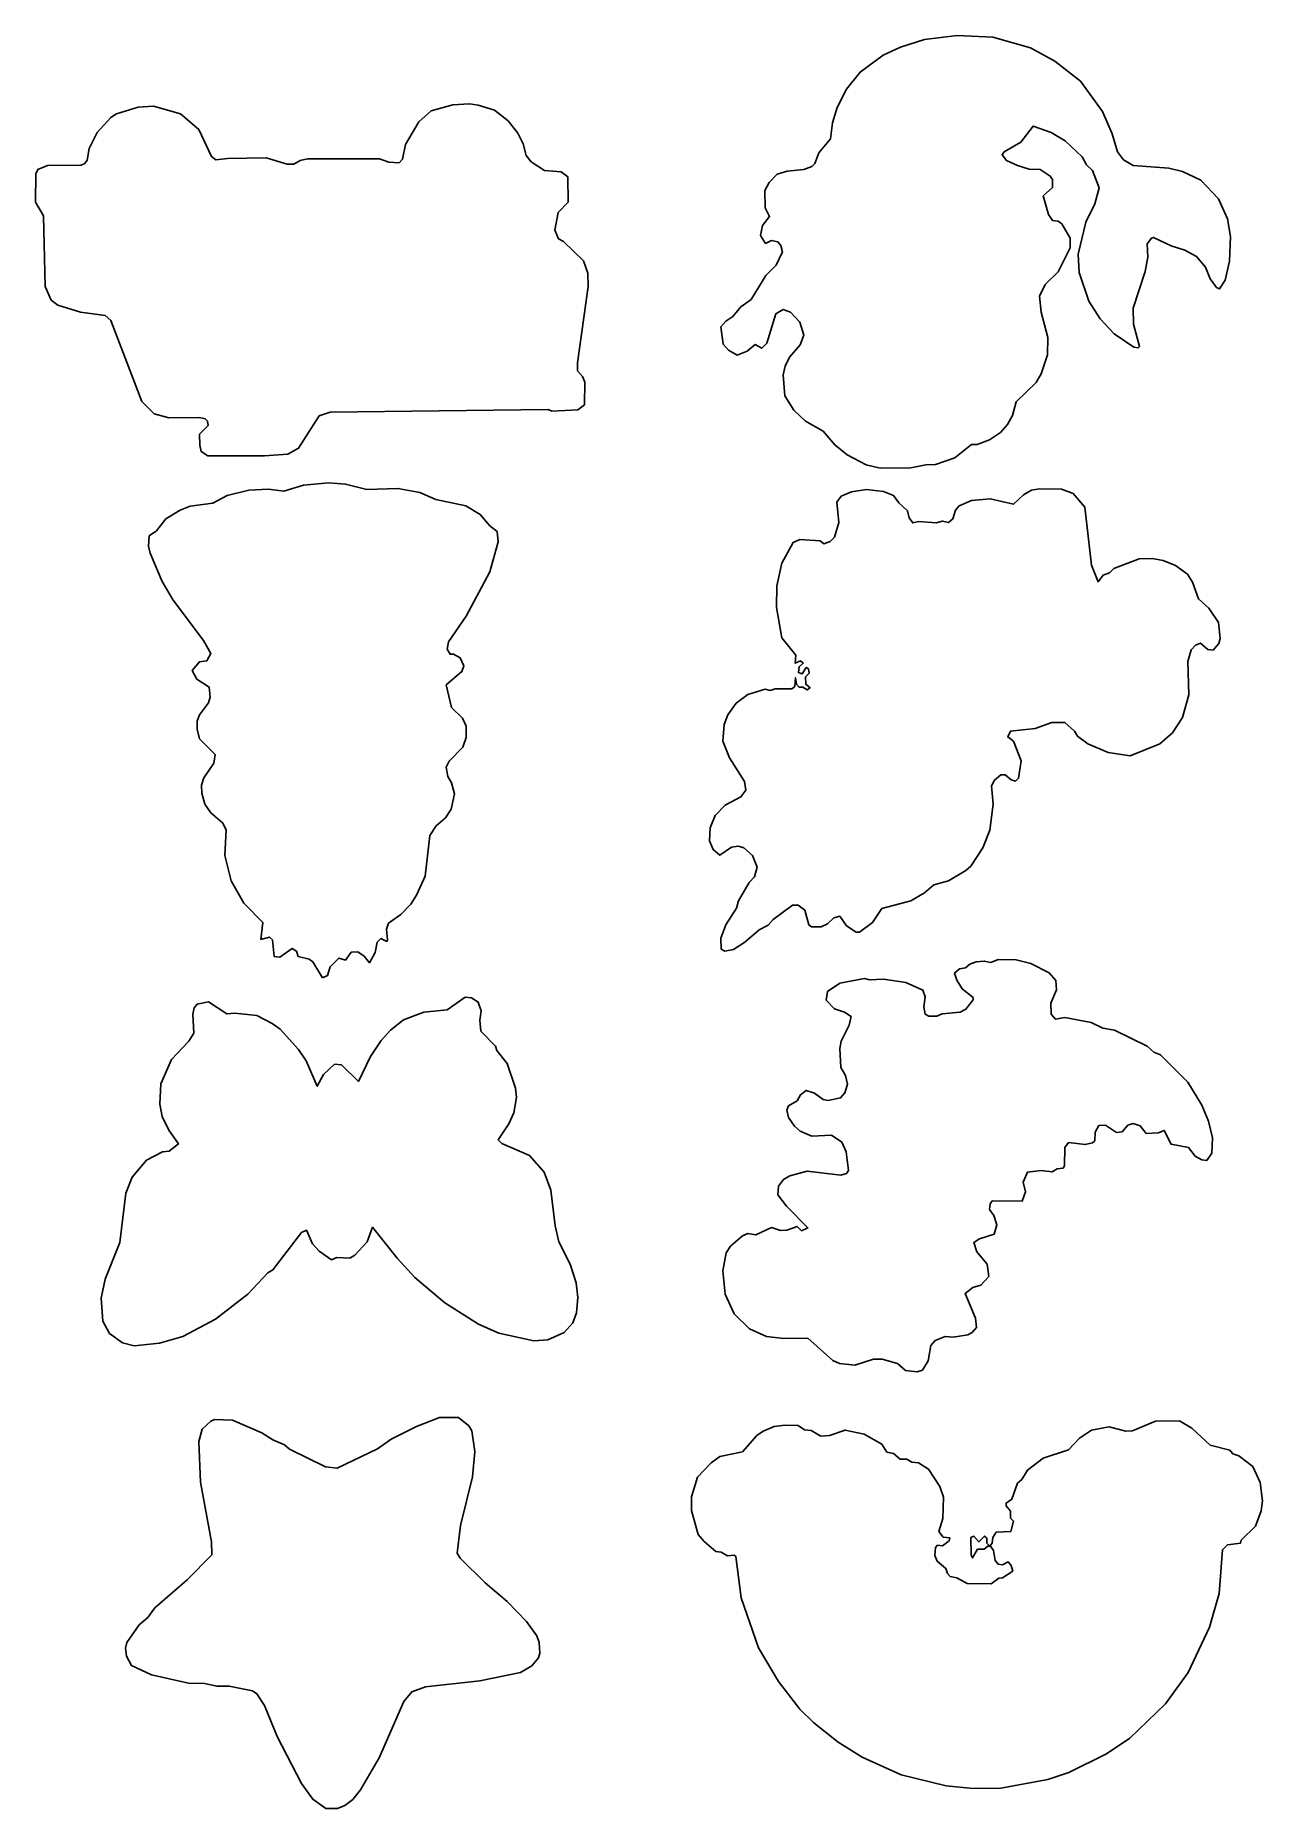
# Model space of a CAD drawing. Header units: metres. Extents: x -4 to 165, y 10 to 254.
import ezdxf

# ---------------------------------------------------------------- set-up
doc = ezdxf.new("R2010")
doc.units = ezdxf.units.M
doc.layers.add('TOPPERS_CUT', color=4, linetype='Continuous')

msp = doc.modelspace()

# ---------------------------------------------------------------- linework, layer by layer
at = {"layer": 'TOPPERS_CUT'}
for points in [[(110.54, 194.69), (107.92, 196.06), (106.21, 197.44), (104.58, 199.32), (102.17, 200.69), (100.55, 202.17), (99.33, 204.16), (99.09, 207.06), (99.38, 208.26), (99.96, 209.47), (101.44, 211.19), (101.93, 212.49), (101.4, 214.29), (100.09, 215.67), (99.08, 216.06), (98.09, 215.45), (96.84, 211.43), (96.15, 210.72), (95.24, 211.21), (94.15, 210.3), (92.76, 209.78), (91.55, 210.47), (90.84, 211.26), (90.51, 213.65), (91.2, 214.46), (92.19, 215.07), (93.28, 216.39), (94.67, 217.4), (96.73, 220.73), (98.11, 222.15), (98.99, 223.96), (98.78, 224.85), (98.37, 225.35), (97.47, 225.54), (96.67, 225.13), (95.96, 226.22), (96.24, 227.62), (97.23, 228.84), (96.61, 230.03), (96.58, 232.43), (97.17, 233.54), (98.26, 234.65), (99.65, 235.07), (101.95, 235.29), (103.04, 235.71), (103.44, 236.11), (104.02, 237.62), (105.6, 239.54), (105.87, 241.74), (106.55, 243.85), (107.82, 246.37), (109.69, 248.69), (112.86, 251.03), (115.25, 252.16), (118.53, 253.2), (123.03, 253.75), (127.93, 253.51), (133.15, 252.07), (136.47, 250.21), (140.01, 247.45), (143.06, 243.29), (144.39, 240.21), (145.12, 237.72), (145.94, 236.63), (147.25, 235.84), (152.15, 235.5), (154.06, 235.02), (156.57, 233.85), (159, 231.28), (160.24, 228.5), (160.67, 226.1), (160.51, 222.7), (159.94, 220.09), (159.15, 218.88), (158.75, 219.08), (157.84, 220.27), (157.22, 221.86), (156, 223.35), (154.39, 224.23), (152.48, 224.8), (150.07, 225.97), (149.77, 225.87), (149.18, 225.06), (149.3, 223.26), (148.92, 221.26), (147.28, 216.24), (147.31, 214.04), (148.15, 210.95), (147.95, 210.75), (147.35, 210.84), (144.63, 212.71), (142.7, 214.78), (141.17, 217.17), (139.82, 221.15), (139.69, 223.65), (140.74, 228.06), (142.01, 230.58), (142.58, 232.78), (141.65, 235.17), (140.84, 235.96), (140.23, 237.06), (137.9, 239.23), (135.99, 240.41), (133.48, 241.27), (131.81, 239.05), (129.52, 237.73), (129.23, 237.32), (129.84, 236.53), (131.35, 235.85), (132.95, 235.37), (134.45, 235.29), (135.86, 234.4), (136.17, 233.91), (136.18, 232.81), (134.9, 231.69), (135.63, 229.1), (136.14, 228.31), (136.94, 228.22), (137.44, 227.82), (138.57, 225.84), (138.58, 224.54), (136.92, 221.22), (135.14, 219.49), (134.36, 217.88), (134.59, 215.69), (135.53, 212.2), (135.46, 209.8), (134.59, 207.19), (133.91, 205.98), (131.14, 203.34), (130.66, 201.44), (129.98, 200.23), (128.99, 199.12), (127.5, 198.1), (125.81, 197.48), (125.01, 197.47), (122.73, 195.64), (120.04, 194.71), (118.74, 194.69), (116.65, 194.27), (112.45, 194.22)], [(-2.46, 219.23), (-2.68, 228.93), (-3.8, 230.82), (-3.75, 234.72), (-3.46, 235.32), (-2.16, 235.84), (2.44, 235.89), (2.93, 236.1), (3.33, 236.6), (3.61, 238.21), (4.68, 240.42), (6.56, 242.44), (7.35, 242.95), (10.34, 243.89), (12.44, 244.01), (16.15, 242.96), (18.68, 240.79), (20.42, 237.11), (21.03, 236.62), (22.63, 236.83), (27.93, 236.9), (30.84, 236.03), (31.74, 236.05), (32.63, 236.56), (33.63, 236.77), (43.53, 236.79), (44.83, 236.3), (46.23, 236.22), (46.73, 236.73), (47.1, 238.73), (48.97, 241.85), (50.65, 243.37), (53.64, 244.21), (55.94, 244.34), (57.14, 244.15), (59.35, 243.48), (61.27, 242), (62.59, 240.32), (63.3, 238.83), (63.72, 237.23), (64.43, 236.34), (66.25, 235.16), (68.55, 234.99), (69.46, 234.3), (69.5, 230.8), (68.12, 229.38), (67.65, 226.98), (68.16, 225.78), (68.87, 225.39), (71.6, 222.73), (72.22, 221.03), (72.24, 219.23), (70.77, 208.71), (70.78, 207.61), (71.49, 206.82), (71.8, 206.03), (71.74, 202.93), (70.85, 202.22), (67.25, 202.07), (66.75, 202.27), (36.75, 201.9), (35.25, 201.39), (32.41, 196.95), (30.92, 196.13), (27.72, 195.89), (19.92, 195.9), (19.01, 196.49), (18.8, 197.39), (18.78, 198.89), (19.97, 200.1), (19.86, 200.7), (19.56, 201), (18.76, 201.19), (14.56, 201.13), (12.55, 201.71), (10.83, 203.39), (6.59, 214.54), (5.79, 215.23), (2.38, 215.69), (-0.73, 216.65), (-1.64, 217.34)], [(35.69, 124.08), (34.36, 126.27), (33.86, 126.66), (32.35, 127.04), (32.14, 127.74), (31.54, 128.13), (29.85, 126.91), (29.05, 127), (28.83, 129.3), (28.42, 129.7), (27.22, 129.38), (27.5, 131.69), (24.86, 134.35), (23.13, 137.43), (22.28, 140.92), (22.44, 144.43), (21.93, 145.42), (20.31, 146.8), (19.5, 147.99), (19.08, 149.49), (19.07, 150.59), (19.36, 151.59), (20.73, 153.61), (20.92, 154.81), (18.79, 156.98), (18.47, 158.28), (18.46, 159.38), (18.75, 160.28), (20.03, 161.9), (20.22, 162.7), (20.1, 164.1), (18.39, 165.18), (17.78, 166.37), (18.76, 167.58), (19.76, 167.7), (20.35, 168.7), (19.33, 170.49), (15.16, 176.04), (13.63, 178.62), (11.98, 182.5), (11.77, 183.5), (11.85, 184.9), (12.84, 185.61), (14.12, 187.23), (16.11, 188.45), (17.5, 188.97), (20.6, 189.41), (22.59, 190.43), (25.58, 191.17), (28.28, 191.3), (30.38, 191.03), (33.07, 191.86), (36.57, 192.2), (38.87, 192.03), (41.78, 191.26), (46.08, 191.42), (49.08, 190.85), (51.29, 189.88), (55.41, 189.03), (57.42, 187.85), (58.74, 186.27), (59.75, 185.48), (59.87, 184.08), (58.72, 179.97), (55.49, 173.83), (53.03, 170.3), (52.84, 169.3), (53.25, 168.6), (53.75, 168.61), (54.66, 168.12), (55.17, 167.02), (54.88, 166.22), (52.7, 164.39), (53.44, 161.3), (54.96, 159.82), (55.47, 158.73), (55.49, 157.13), (55.01, 155.82), (53.13, 153.9), (52.74, 153.09), (52.96, 151.8), (53.47, 150.9), (53.88, 149.41), (53.41, 147.3), (52.62, 146.09), (51.34, 144.98), (50.45, 143.66), (49.82, 138.06), (48.65, 135.44), (47.87, 134.23), (46.48, 132.82), (44.8, 131.6), (44.51, 130.79), (44.63, 129.29), (44.53, 129.09), (43.72, 129.48), (43.23, 128.98), (42.95, 127.57), (42.16, 126.16), (41.45, 127.05), (40.55, 127.64), (39.65, 127.63), (38.86, 126.52), (37.96, 126.81), (36.77, 125.6), (36.39, 124.39)], [(90.55, 128.05), (90.53, 129.55), (91.21, 131.36), (92.68, 133.67), (92.97, 134.68), (94.43, 137.2), (95.13, 138), (95.51, 139.31), (94.89, 140.9), (93.68, 141.99), (92.97, 142.18), (91.98, 142.07), (90.39, 140.95), (89.48, 141.74), (88.97, 142.93), (89.04, 144.73), (89.72, 146.44), (91.11, 147.86), (93.29, 148.98), (93.98, 149.89), (93.77, 151.09), (91.73, 154.36), (90.8, 156.65), (90.97, 158.96), (91.46, 160.26), (92.64, 161.88), (94.22, 163.09), (96.61, 163.82), (97.32, 163.63), (98.01, 163.84), (100.31, 163.87), (100.71, 164.17), (100.79, 165.37), (100.91, 164.48), (101.31, 164.08), (101.81, 164.09), (102.42, 163.69), (102.81, 164), (102.21, 164.49), (102.19, 165.49), (102.69, 166), (102.58, 166.6), (102.28, 166.79), (101.69, 165.89), (101.19, 166.08), (101.28, 166.88), (101.87, 167.39), (101.47, 167.68), (100.77, 167.37), (100.86, 168.48), (98.93, 170.85), (98.18, 175.04), (98.24, 178.04), (98.9, 181.15), (100.47, 183.97), (101.37, 184.38), (104.17, 184.22), (104.67, 183.82), (105.57, 184.13), (106.16, 184.74), (106.74, 186.75), (106.5, 189.55), (107.09, 190.35), (108.49, 190.97), (110.58, 191.29), (112.89, 191.02), (114.29, 190.44), (115, 189.45), (116.22, 188.36), (116.43, 187.36), (116.94, 186.67), (117.74, 186.88), (120.14, 186.71), (121.04, 186.92), (121.84, 186.73), (122.43, 187.24), (122.82, 188.44), (123.31, 189.05), (125, 189.77), (127.6, 190), (130.81, 189.24), (132.19, 190.56), (133.29, 191.17), (134.38, 191.38), (137.38, 191.32), (138.99, 190.74), (140.61, 188.86), (141.51, 180.87), (142.44, 178.58), (143.13, 179.49), (144.02, 179.8), (144.62, 180.41), (148.1, 181.75), (149.9, 181.77), (151.4, 181.49), (153.11, 180.81), (154.73, 179.63), (155.44, 178.54), (156.27, 176.25), (157.68, 174.96), (159.01, 172.98), (159.23, 170.78), (159.04, 170.08), (158.25, 169.17), (157.55, 169.26), (156.54, 170.15), (155.84, 169.84), (155.25, 169.23), (154.77, 167.63), (154.93, 163.03), (154.06, 159.92), (152.69, 157.8), (150.91, 156.28), (146.83, 154.63), (143.82, 155.09), (141.01, 156.26), (139.59, 157.34), (139.19, 158.04), (137.87, 159.22), (136.07, 159.2), (133.78, 158.37), (130.39, 158.03), (130, 157.23), (130.8, 156.64), (131.84, 153.95), (131.46, 151.54), (131.07, 151.14), (130.47, 151.33), (129.66, 152.02), (129.06, 152.02), (128.17, 151.3), (127.78, 150.5), (128.01, 148), (127.55, 144.4), (126.58, 141.98), (124.91, 139.46), (124.22, 138.86), (121.83, 137.43), (119.84, 136.9), (118.55, 135.79), (116.67, 134.66), (112.68, 133.62), (111.4, 131.7), (109.62, 130.38), (109.12, 130.37), (107.81, 131.26), (106.89, 132.55), (106.09, 132.34), (105.2, 131.53), (104.31, 131.11), (103.01, 131.1), (102.61, 131.39), (102.08, 133.39), (101.17, 134.08), (100.37, 134.07), (97.7, 132.13), (97.01, 131.33), (95.81, 130.71), (93.83, 128.99), (92.25, 127.97), (91.05, 127.75)], [(94.48, 75.79), (92.35, 77.87), (91.12, 80.55), (90.78, 83.75), (91.25, 86.25), (91.84, 87.16), (93.52, 88.58), (94.22, 88.89), (95.32, 88.7), (97.51, 89.73), (98.71, 89.34), (99.61, 89.35), (101.01, 89.87), (101.61, 89.28), (102.51, 89.69), (99.57, 92.65), (98.35, 94.24), (98.44, 95.44), (99.13, 96.35), (100.02, 96.86), (102.42, 97.49), (107.02, 96.94), (107.82, 97.15), (108.11, 97.56), (107.78, 100.15), (107.17, 101.45), (105.76, 102.43), (103.06, 102.3), (101.45, 102.98), (100.64, 103.67), (99.83, 104.86), (99.61, 105.86), (99.81, 106.46), (101, 107.17), (101.49, 107.98), (102.28, 108.59), (103.39, 108.2), (104.6, 107.32), (105.3, 107.22), (106.99, 107.55), (107.59, 108.25), (107.97, 109.46), (107.66, 110.65), (107.04, 111.75), (106.91, 114.34), (107.1, 115.35), (108.17, 117.56), (108.46, 118.76), (107.55, 119.35), (106.15, 119.84), (105.03, 121.02), (105.22, 122.22), (106.9, 123.35), (110.3, 123.99), (111, 123.79), (112.9, 123.92), (116, 123.46), (118.32, 122.38), (118.63, 121.49), (118.44, 120.08), (118.66, 119.09), (119.16, 118.79), (120.26, 118.81), (120.96, 119.11), (123.45, 119.34), (124.25, 119.75), (125.23, 121.07), (125.23, 121.37), (123.71, 122.55), (123, 123.74), (122.69, 124.74), (123.38, 125.34), (124.18, 125.45), (124.77, 125.96), (125.67, 126.27), (126.77, 126.39), (127.67, 126.2), (128.67, 126.61), (131.17, 126.54), (133.17, 126.06), (135.69, 124.79), (136.6, 123.7), (136.72, 122.41), (135.94, 120.6), (135.96, 119.1), (136.56, 118.4), (137.86, 118.62), (141.47, 117.96), (143.08, 117.18), (144.68, 116.9), (149.21, 114.66), (150.12, 113.87), (151.03, 113.48), (154.77, 109.72), (156.71, 106.55), (157.64, 104.36), (158.16, 102.06), (158.09, 99.96), (157.4, 98.95), (156.7, 99.05), (155.79, 99.53), (154.88, 100.72), (152.47, 101.19), (151.55, 103.08), (150.75, 102.77), (149.06, 102.65), (148.24, 103.74), (147.24, 104.03), (146.54, 103.82), (145.75, 102.91), (144.95, 102.8), (143.44, 103.79), (142.54, 103.77), (142.05, 102.87), (141.97, 101.67), (141.67, 101.36), (140.67, 101.15), (138.37, 101.42), (137.88, 100.72), (137.81, 98.22), (137.61, 97.91), (136.81, 97.8), (136.12, 97.4), (134.62, 97.58), (132.72, 97.36), (132.14, 95.95), (132.45, 94.65), (131.97, 93.35), (127.87, 93.4), (127.57, 92.99), (127.48, 92.19), (128.09, 91.4), (128.51, 90.1), (128.12, 88.8), (126.13, 88.17), (125.34, 87.67), (125.75, 86.37), (127.17, 84.69), (127.39, 82.99), (126.31, 81.78), (125.21, 81.46), (124.12, 80.65), (125.56, 77.27), (125.68, 75.97), (125.09, 75.26), (124.49, 74.95), (122.49, 74.63), (121.39, 74.72), (120, 74.2), (119.41, 73.49), (119.03, 71.39), (118.25, 70.08), (117.55, 69.87), (115.95, 70.05), (114.84, 71.04), (112.73, 71.61), (111.53, 71.6), (108.94, 70.77), (106.84, 71.04), (105.93, 71.43), (102.49, 74.49), (99.19, 74.45), (96.79, 74.72)], [(6.38, 75.13), (5.46, 76.82), (5.22, 80.01), (5.79, 82.62), (7.83, 87.65), (8.65, 94.46), (9.52, 96.67), (11.49, 98.99), (13.68, 100.12), (14.58, 100.23), (15.86, 101.24), (14.54, 103.13), (13.62, 105.02), (13.3, 106.71), (13.46, 109.51), (14.92, 112.83), (17.29, 115.36), (17.98, 116.47), (17.85, 119.07), (18.04, 119.97), (18.43, 120.48), (20.03, 120.8), (22.55, 119.13), (23.65, 119.24), (26.65, 118.88), (28.76, 117.8), (29.87, 117.01), (32.41, 114.24), (33.43, 112.66), (34.97, 109.17), (35.85, 110.79), (37.33, 112.2), (38.33, 112.12), (40.66, 109.84), (42.32, 113.26), (43.79, 115.48), (45.08, 116.9), (46.86, 118.32), (49.65, 119.35), (52.84, 119.69), (55.32, 121.42), (56.22, 121.33), (57.13, 120.74), (57.55, 119.55), (57.36, 118.25), (57.48, 116.75), (59.5, 114.67), (59.71, 114.07), (61.13, 112.29), (62.27, 108.9), (62.39, 107.61), (62.02, 105.5), (61.33, 103.99), (59.86, 101.78), (60.37, 101.28), (64.19, 99.63), (66.21, 97.35), (67.14, 94.86), (67.7, 89.97), (68.23, 87.78), (69.77, 84.69), (70.6, 82.1), (70.82, 80.11), (70.65, 78), (70.17, 76.6), (68.98, 75.28), (66.69, 74.26), (64.79, 74.13), (59.98, 75.17), (57.17, 76.44), (52.53, 79.38), (48.39, 82.84), (45.96, 85.51), (42.6, 89.77), (41.83, 87.76), (40.15, 85.94), (39.46, 85.53), (37.65, 85.61), (36.96, 85.3), (35.24, 86.48), (34.33, 87.47), (33.51, 89.36), (32.81, 89.05), (28.87, 83.9), (28.18, 83.49), (25.41, 80.56), (20.96, 77.1), (16.48, 74.75), (13.29, 73.81), (9.8, 73.47), (8.19, 73.85)], [(36.17, 9.78), (34.35, 11.06), (32.83, 13.24), (29.45, 19.7), (27.7, 23.98), (26.68, 25.57), (26.07, 25.96), (22.87, 26.62), (21.17, 26.6), (19.46, 26.98), (17.26, 27.05), (12.15, 28.19), (9.43, 29.46), (8.71, 30.75), (8.6, 31.85), (8.79, 32.65), (10.46, 35.07), (11.65, 36.09), (12.63, 37.4), (17.09, 41.25), (20.45, 44.69), (20.43, 46.49), (18.93, 54.68), (18.66, 60.27), (19.14, 61.98), (20.32, 63.09), (20.82, 63.3), (23.32, 63.23), (27.34, 61.48), (28.86, 60.5), (30.47, 59.82), (31.17, 59.23), (36.1, 56.78), (37.7, 56.6), (43.27, 59.27), (45.16, 60.59), (48.64, 62.34), (51.82, 63.58), (54.42, 63.61), (55.84, 62.42), (56.24, 61.73), (56.68, 58.93), (56.32, 55.43), (54.7, 48.71), (54.25, 44.9), (54.66, 44.21), (58.1, 40.85), (61.13, 38.29), (63.76, 35.52), (65.19, 33.53), (65.5, 32.64), (65.61, 31.14), (65.42, 30.54), (64.53, 29.43), (62.95, 28.51), (57.36, 27.34), (49.87, 26.55), (47.98, 25.83), (46.89, 24.51), (43.49, 16.77), (40.94, 12.34), (39.86, 11.03), (38.77, 10.21), (37.77, 9.8)], [(86.48, 50.79), (86.46, 52.69), (87.32, 55.4), (89.2, 57.33), (90.39, 58.24), (93.48, 58.88), (95.45, 61.1), (96.35, 61.71), (97.84, 62.33), (99.34, 62.55), (101.14, 62.47), (102.05, 61.88), (102.95, 61.79), (104.26, 61.01), (105.45, 61.12), (107.65, 61.85), (110.25, 61.28), (112.67, 59.91), (113.38, 58.82), (114.29, 58.63), (115.2, 57.84), (116.1, 57.85), (116.8, 57.46), (117.7, 57.37), (119.11, 56.49), (120.64, 54.11), (121.16, 52.61), (121.09, 49.71), (120.52, 47.9), (121.13, 47.11), (122.03, 47.02), (121.93, 46.62), (121.04, 45.91), (120.34, 46), (120.04, 45.7), (119.96, 44.6), (120.27, 43.8), (121.48, 42.82), (121.69, 42.12), (122.09, 41.72), (122.99, 41.53), (124.4, 40.75), (127.7, 40.69), (128.79, 41.5), (129.29, 41.51), (130.68, 42.43), (130.47, 43.22), (130.07, 43.72), (129.27, 43.31), (128.67, 43.4), (128.26, 43.9), (128.05, 45.3), (127.64, 45.89), (127.24, 45.89), (126.75, 45.48), (125.85, 45.47), (125.16, 44.26), (124.96, 44.66), (124.93, 47.06), (125.32, 47.26), (126.03, 46.47), (126.82, 47.28), (127.13, 46.98), (127.14, 46.28), (127.54, 45.89), (127.84, 46.29), (127.93, 47.09), (128.42, 47.8), (130.42, 47.92), (130.8, 49.33), (130.39, 49.72), (130.38, 50.72), (129.77, 51.42), (129.77, 51.82), (130.56, 52.33), (131.34, 54.54), (131.93, 55.04), (132.71, 56.35), (134.9, 57.98), (138.38, 59.12), (139.86, 60.74), (141.55, 61.86), (143.94, 62.29), (146.25, 61.72), (147.15, 61.73), (150.33, 63.07), (153.63, 63.11), (155.35, 62.13), (157.88, 59.76), (160.58, 59.09), (160.99, 58.59), (161.79, 58.3), (163.71, 56.83), (164.74, 54.64), (165.07, 52.14), (164.88, 50.74), (164.11, 48.63), (162.13, 46.71), (162.04, 46.31), (160.24, 46.08), (159.55, 45.38), (159.12, 39.37), (157.78, 34.75), (154.85, 28.52), (151.7, 24.18), (146.76, 19.42), (143.49, 17.28), (138.42, 14.72), (135.53, 13.78), (129.04, 12.6), (125.24, 12.56), (121.54, 12.91), (115.32, 14.44), (109.99, 16.87), (106.66, 18.93), (103.33, 21.59), (101.41, 23.47), (98.46, 27.24), (95.71, 31.9), (93.32, 38.77), (92.56, 44.47), (92.35, 44.66), (91.45, 44.55), (90.55, 45.04), (89.85, 45.13), (88.23, 46.51), (87.42, 47.5)]]:
    msp.add_lwpolyline(points, close=True, dxfattribs=at)

doc.saveas('drawing.dxf')
